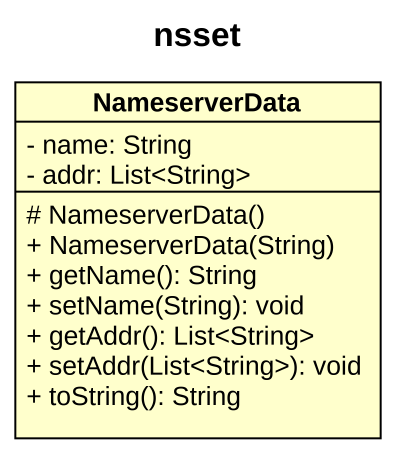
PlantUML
@startuml
title nsset
hide circle
hide empty members
skinparam classAttributeIconSize 0
class NameserverData {
  - name: String
  - addr: List<String>
  # NameserverData()
  + NameserverData(String)
  + getName(): String
  + setName(String): void
  + getAddr(): List<String>
  + setAddr(List<String>): void
  + toString(): String
}
@enduml
